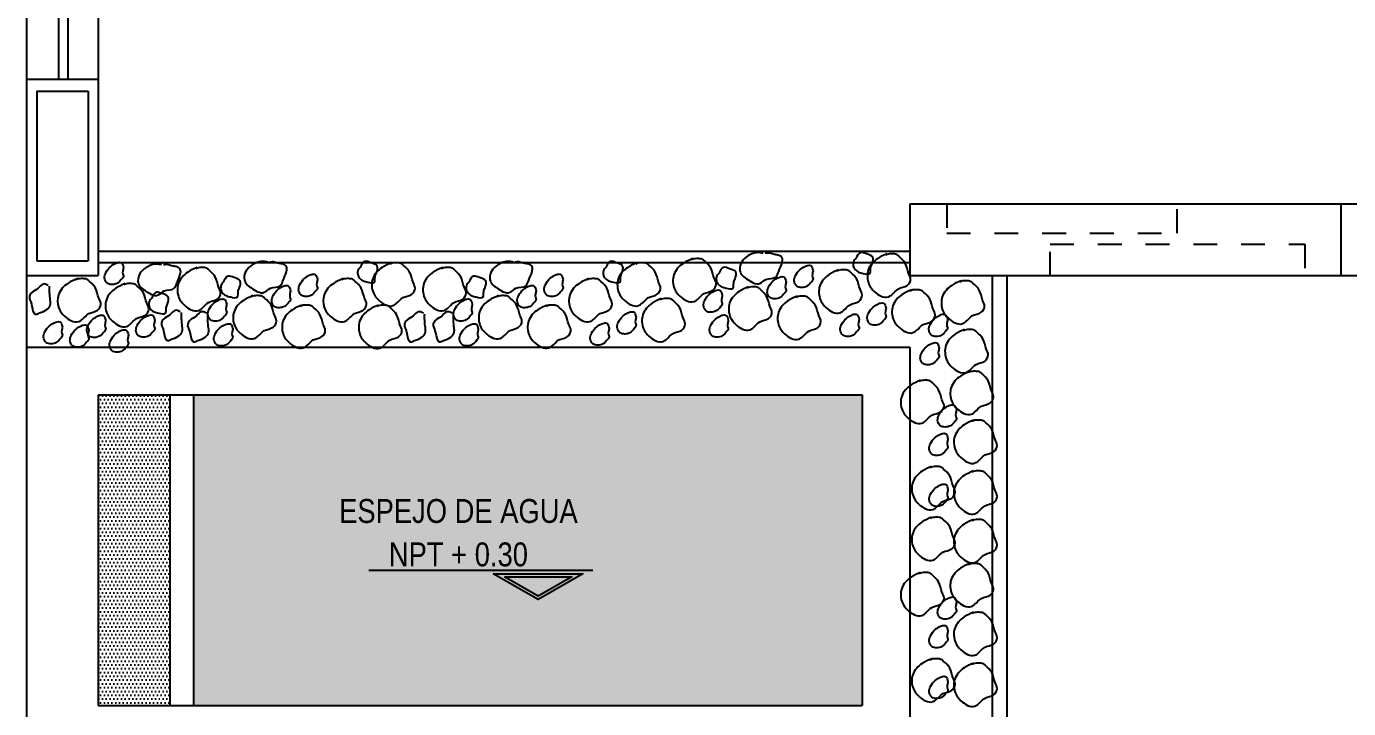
# Model space of a CAD drawing. Extents: x 152 to 700, y -120 to 84.
# Drawn here: x 204.89 to 210.42, y 24.35 to 27.2 of the extents above; entities that cross this region are included whole.
import ezdxf
from ezdxf.enums import TextEntityAlignment as Align

# ---------------------------------------------------------------- set-up
doc = ezdxf.new("R2010")
doc.units = 0
doc.header["$LTSCALE"] = 0.03
doc.linetypes.add('DASHED', pattern=[19.05, 12.7, -6.35])
doc.layers.get('0').update_dxf_attribs({"linetype": 'CONTINUOUS'})
for name, color, linetype in [('CALIDAD', 30, 'CONTINUOUS'), ('COTAS', 8, 'CONTINUOUS'), ('MUEBLES', 8, 'CONTINUOUS'), ('PROYECCIONES', 9, 'DASHED'), ('TEXTOS', 7, 'CONTINUOUS'), ('VENTANAS', 4, 'CONTINUOUS')]:
    doc.layers.add(name, color=color, linetype=linetype)
doc.styles.add('TEXTO1', font='', dxfattribs={"height": 0.1})
doc.styles.get('TEXTO1').set_extended_font_data('Technical')
pattern_1 = [(0, (60.591424, 99.173604), (0.0079375, 0.015875), [0, -0.015875])]

msp = doc.modelspace()

# ---------------------------------------------------------------- hatches: boundary and pattern name
at = {"layer": 'COTAS'}
msp.add_hatch(color=256, dxfattribs=at).paths.add_polyline_path([(206.8883, 24.898), (207.0292, 24.8167), (207.17, 24.898)])
at = {"layer": 'VENTANAS', "ltscale": 0.03}
h = msp.add_hatch(dxfattribs=at)
h.set_pattern_fill('DOTS', color=256, scale=0.01, style=0)
h.set_pattern_definition(pattern_1)
h.paths.add_polyline_path([(205.4863, 25.6596), (205.1863, 25.6596), (205.1863, 24.3596), (205.4863, 24.3596)])
h = msp.add_hatch(dxfattribs=at)
h.set_pattern_fill('DOTS', color=256, scale=0.01, style=0)
h.set_pattern_definition(pattern_1)
h.paths.add_polyline_path([(205.5863, 25.6596), (205.5863, 24.3596), (206.9613, 24.3596), (206.9613, 25.6596)])
h = msp.add_hatch(dxfattribs=at)
h.set_pattern_fill('DOTS', color=256, scale=0.01, style=0)
h.set_pattern_definition(pattern_1)
h.paths.add_polyline_path([(206.9613, 25.6596), (206.9613, 24.3596), (208.3863, 24.3596), (208.3863, 25.6596)])

# ---------------------------------------------------------------- linework, layer by layer
at = {"ltscale": 0.03}
for p, q in [((204.8863, 34.0697), (204.8863, 26.1596)), ((205.1863, 31.1596), (205.1863, 26.1596)), ((204.8863, 26.9823), (205.1863, 26.9823)), ((208.5863, 26.4596), (210.3919, 26.4596)), ((208.5863, 26.4596), (208.5863, 26.1596)), ((210.3919, 26.4596), (210.3919, 26.1596)), ((204.8863, 26.1596), (205.1863, 26.1596)), ((208.5863, 26.1596), (210.3919, 26.1596))]:
    msp.add_line(p, q, dxfattribs=at)
at = {"layer": 'CALIDAD', "ltscale": 0.03}
for p, q in [((204.9305, 26.9313), (205.1454, 26.9313)), ((204.9305, 26.9313), (204.9305, 26.2208)), ((205.1454, 26.9313), (205.1454, 26.2208)), ((204.9305, 26.2208), (205.1454, 26.2208))]:
    msp.add_line(p, q, dxfattribs=at)
at = {"layer": 'COTAS'}
msp.add_line((207.2585, 24.9249), (206.3204, 24.9249), dxfattribs=at)
for points in [[(206.8417, 24.9105), (207.2167, 24.9105), (207.0292, 24.8023)], [(206.8883, 24.898), (207.17, 24.898), (207.0292, 24.8167)]]:
    msp.add_lwpolyline(points, close=True, dxfattribs=at)
at = {"layer": 'MUEBLES', "ltscale": 0.03}
for p, q in [((204.8863, 26.1596), (204.8863, 23.8596)), ((204.8863, 25.8596), (208.5863, 25.8596)), ((208.5863, 25.8596), (208.5863, 24.1596)), ((205.1863, 25.6596), (205.1863, 24.3596)), ((205.1863, 25.6596), (208.3863, 25.6596)), ((205.4863, 25.6596), (205.4863, 24.3596)), ((205.5863, 25.6596), (205.5863, 24.3596)), ((208.3863, 25.6596), (208.3863, 24.3596)), ((205.1863, 24.3596), (208.3863, 24.3596))]:
    msp.add_line(p, q, dxfattribs=at)
for points, start_tangent in [([(207.9724, 26.253), (207.9555, 26.2559), (207.9076, 26.2418), (207.8823, 26.2165), (207.8739, 26.1856), (207.8823, 26.1631), (207.902, 26.1462), (207.9583, 26.1266), (207.9836, 26.1434), (208.0258, 26.1547), (208.0371, 26.1772), (208.0512, 26.2137), (208.0512, 26.2334), (208.0371, 26.2446), (208.0202, 26.2474), (208.0005, 26.253), (207.9808, 26.253)], (-0.70755, 0.706663)), ([(208.3603, 26.2308), (208.38, 26.2561), (208.4053, 26.2505), (208.4307, 26.2365), (208.4279, 26.2084), (208.4222, 26.1915), (208.4194, 26.169), (208.3913, 26.169), (208.3716, 26.1746), (208.3547, 26.1887), (208.3491, 26.2055), (208.3547, 26.2252), (208.3603, 26.2308)], (-0.894668, 0.446732)), ([(208.4911, 26.2506), (208.4517, 26.2309), (208.4123, 26.1831), (208.4151, 26.1241), (208.4376, 26.0932), (208.4967, 26.0707), (208.5108, 26.0791), (208.5389, 26.1044), (208.5755, 26.1185), (208.5896, 26.1438), (208.5811, 26.1691), (208.567, 26.2112), (208.5417, 26.2393), (208.5305, 26.2478), (208.5136, 26.2506), (208.4911, 26.2478), (208.4854, 26.2449)], (0.196367, 0.980531)), ([(205.2925, 26.1924), (205.2813, 26.2149), (205.27, 26.2149), (205.2616, 26.2121), (205.2391, 26.198), (205.2194, 26.1727), (205.2137, 26.1502), (205.225, 26.1277), (205.2447, 26.1221), (205.2672, 26.1277), (205.2869, 26.1474), (205.2925, 26.1587), (205.2897, 26.1671), (205.2897, 26.1783), (205.2925, 26.1924)], (-0.447678, 0.894195)), ([(205.452, 26.2048), (205.4351, 26.2076), (205.3873, 26.1935), (205.3619, 26.1682), (205.3535, 26.1373), (205.3619, 26.1148), (205.3816, 26.098), (205.4379, 26.0783), (205.4633, 26.0952), (205.5055, 26.1064), (205.5167, 26.1289), (205.5308, 26.1654), (205.5308, 26.1851), (205.5167, 26.1963), (205.4998, 26.1992), (205.4801, 26.2048), (205.4604, 26.2048)], (-0.70755, 0.706663)), ([(205.6012, 26.1935), (205.5618, 26.1739), (205.5224, 26.1261), (205.5252, 26.0671), (205.5477, 26.0361), (205.6068, 26.0137), (205.6209, 26.0221), (205.649, 26.0474), (205.6856, 26.0614), (205.6997, 26.0867), (205.6912, 26.112), (205.6771, 26.1542), (205.6518, 26.1823), (205.6406, 26.1907), (205.6237, 26.1935), (205.6012, 26.1907), (205.5955, 26.1879)], (0.196367, 0.980531)), ([(205.8967, 26.216), (205.8798, 26.2188), (205.8319, 26.2048), (205.8066, 26.1795), (205.7982, 26.1486), (205.8066, 26.1261), (205.8263, 26.1092), (205.8826, 26.0895), (205.9079, 26.1064), (205.9501, 26.1176), (205.9614, 26.1401), (205.9755, 26.1767), (205.9755, 26.1963), (205.9614, 26.2076), (205.9445, 26.2104), (205.9248, 26.216), (205.9051, 26.216)], (-0.70755, 0.706663)), ([(206.2846, 26.1938), (206.3043, 26.2191), (206.3296, 26.2135), (206.355, 26.1994), (206.3521, 26.1713), (206.3465, 26.1545), (206.3437, 26.132), (206.3156, 26.132), (206.2959, 26.1376), (206.279, 26.1517), (206.2733, 26.1685), (206.279, 26.1882), (206.2846, 26.1938)], (-0.894668, 0.446732)), ([(206.4153, 26.2135), (206.3759, 26.1939), (206.3365, 26.1461), (206.3394, 26.0871), (206.3619, 26.0561), (206.421, 26.0337), (206.435, 26.0421), (206.4632, 26.0674), (206.4998, 26.0814), (206.5138, 26.1067), (206.5054, 26.132), (206.4913, 26.1742), (206.466, 26.2023), (206.4547, 26.2107), (206.4379, 26.2135), (206.4153, 26.2107), (206.4097, 26.2079)], (0.196367, 0.980531)), ([(206.6297, 26.1935), (206.5903, 26.1739), (206.5509, 26.1261), (206.5538, 26.0671), (206.5763, 26.0361), (206.6354, 26.0137), (206.6494, 26.0221), (206.6776, 26.0474), (206.7142, 26.0614), (206.7282, 26.0867), (206.7198, 26.112), (206.7057, 26.1542), (206.6804, 26.1823), (206.6691, 26.1907), (206.6523, 26.1935), (206.6297, 26.1907), (206.6241, 26.1879)], (0.196367, 0.980531)), ([(206.9252, 26.216), (206.9084, 26.2188), (206.8605, 26.2048), (206.8352, 26.1795), (206.8267, 26.1486), (206.8352, 26.1261), (206.8549, 26.1092), (206.9112, 26.0895), (206.9365, 26.1064), (206.9787, 26.1176), (206.99, 26.1401), (207.004, 26.1767), (207.004, 26.1963), (206.99, 26.2076), (206.9731, 26.2104), (206.9534, 26.216), (206.9337, 26.216)], (-0.70755, 0.706663)), ([(207.3132, 26.1938), (207.3329, 26.2191), (207.3582, 26.2135), (207.3835, 26.1994), (207.3807, 26.1713), (207.3751, 26.1545), (207.3723, 26.132), (207.3441, 26.132), (207.3244, 26.1376), (207.3076, 26.1517), (207.3019, 26.1685), (207.3076, 26.1882), (207.3132, 26.1938)], (-0.894668, 0.446732)), ([(207.4439, 26.2135), (207.4045, 26.1939), (207.3651, 26.1461), (207.3679, 26.0871), (207.3905, 26.0561), (207.4496, 26.0337), (207.4636, 26.0421), (207.4918, 26.0674), (207.5284, 26.0814), (207.5424, 26.1067), (207.534, 26.132), (207.5199, 26.1742), (207.4946, 26.2023), (207.4833, 26.2107), (207.4664, 26.2135), (207.4439, 26.2107), (207.4383, 26.2079)], (0.196367, 0.980531)), ([(207.6769, 26.2306), (207.6375, 26.2109), (207.5981, 26.1631), (207.6009, 26.1041), (207.6234, 26.0732), (207.6825, 26.0507), (207.6966, 26.0591), (207.7247, 26.0844), (207.7613, 26.0985), (207.7754, 26.1237), (207.7669, 26.149), (207.7528, 26.1912), (207.7275, 26.2193), (207.7163, 26.2277), (207.6994, 26.2306), (207.6769, 26.2277), (207.6712, 26.2249)], (0.196367, 0.980531)), ([(207.7866, 26.1687), (207.8063, 26.194), (207.8316, 26.1884), (207.857, 26.1743), (207.8542, 26.1462), (207.8485, 26.1294), (207.8457, 26.1069), (207.8176, 26.1069), (207.7979, 26.1125), (207.781, 26.1266), (207.7754, 26.1434), (207.781, 26.1631), (207.7866, 26.1687)], (-0.894668, 0.446732)), ([(208.1808, 26.1795), (208.1696, 26.202), (208.1583, 26.202), (208.1499, 26.1992), (208.1274, 26.1851), (208.1077, 26.1598), (208.102, 26.1374), (208.1133, 26.1149), (208.133, 26.1092), (208.1555, 26.1149), (208.1752, 26.1345), (208.1808, 26.1458), (208.178, 26.1542), (208.178, 26.1655), (208.1808, 26.1795)], (-0.447678, 0.894195)), ([(205.0996, 26.1468), (205.0602, 26.1271), (205.0208, 26.0793), (205.0236, 26.0203), (205.0461, 25.9894), (205.1052, 25.9669), (205.1193, 25.9753), (205.1474, 26.0006), (205.184, 26.0147), (205.1981, 26.04), (205.1896, 26.0653), (205.1756, 26.1074), (205.1502, 26.1355), (205.139, 26.144), (205.1221, 26.1468), (205.0996, 26.144), (205.0939, 26.1412)], (0.196367, 0.980531)), ([(205.7109, 26.1317), (205.7306, 26.157), (205.7559, 26.1514), (205.7813, 26.1373), (205.7785, 26.1092), (205.7728, 26.0924), (205.77, 26.0699), (205.7419, 26.0699), (205.7222, 26.0755), (205.7053, 26.0895), (205.6997, 26.1064), (205.7053, 26.1261), (205.7109, 26.1317)], (-0.894668, 0.446732)), ([(206.1051, 26.1425), (206.0939, 26.165), (206.0826, 26.165), (206.0742, 26.1622), (206.0517, 26.1481), (206.032, 26.1228), (206.0263, 26.1003), (206.0376, 26.0778), (206.0573, 26.0722), (206.0798, 26.0778), (206.0995, 26.0975), (206.1051, 26.1088), (206.1023, 26.1172), (206.1023, 26.1284), (206.1051, 26.1425)], (-0.447678, 0.894195)), ([(206.2124, 26.1468), (206.173, 26.1271), (206.1336, 26.0793), (206.1364, 26.0203), (206.1589, 25.9894), (206.218, 25.9669), (206.2321, 25.9753), (206.2602, 26.0006), (206.2968, 26.0147), (206.3109, 26.04), (206.3025, 26.0653), (206.2884, 26.1074), (206.2631, 26.1355), (206.2518, 26.144), (206.2349, 26.1468), (206.2124, 26.144), (206.2068, 26.1412)], (0.196367, 0.980531)), ([(206.7395, 26.1317), (206.7592, 26.157), (206.7845, 26.1514), (206.8099, 26.1373), (206.807, 26.1092), (206.8014, 26.0924), (206.7986, 26.0699), (206.7705, 26.0699), (206.7508, 26.0755), (206.7339, 26.0895), (206.7282, 26.1064), (206.7339, 26.1261), (206.7395, 26.1317)], (-0.894668, 0.446732)), ([(207.1337, 26.1425), (207.1225, 26.165), (207.1112, 26.165), (207.1028, 26.1622), (207.0803, 26.1481), (207.0606, 26.1228), (207.0549, 26.1003), (207.0662, 26.0778), (207.0859, 26.0722), (207.1084, 26.0778), (207.1281, 26.0975), (207.1337, 26.1088), (207.1309, 26.1172), (207.1309, 26.1284), (207.1337, 26.1425)], (-0.447678, 0.894195)), ([(207.241, 26.1468), (207.2016, 26.1271), (207.1622, 26.0793), (207.165, 26.0203), (207.1875, 25.9894), (207.2466, 25.9669), (207.2607, 25.9753), (207.2888, 26.0006), (207.3254, 26.0147), (207.3395, 26.04), (207.331, 26.0653), (207.317, 26.1074), (207.2916, 26.1355), (207.2804, 26.144), (207.2635, 26.1468), (207.241, 26.144), (207.2354, 26.1412)], (0.196367, 0.980531)), ([(208.0681, 26.1322), (208.0568, 26.1547), (208.0455, 26.1547), (208.0371, 26.1519), (208.0146, 26.1378), (207.9949, 26.1125), (207.9893, 26.09), (208.0005, 26.0675), (208.0202, 26.0619), (208.0427, 26.0675), (208.0624, 26.0872), (208.0681, 26.0985), (208.0652, 26.1069), (208.0652, 26.1181), (208.0681, 26.1322)], (-0.447678, 0.894195)), ([(208.2881, 26.1838), (208.2487, 26.1641), (208.2093, 26.1164), (208.2121, 26.0573), (208.2346, 26.0264), (208.2937, 26.0039), (208.3078, 26.0124), (208.3359, 26.0377), (208.3725, 26.0517), (208.3866, 26.077), (208.3782, 26.1023), (208.3641, 26.1445), (208.3388, 26.1726), (208.3275, 26.181), (208.3106, 26.1838), (208.2881, 26.181), (208.2825, 26.1782)], (0.196367, 0.980531)), ([(208.801, 26.1381), (208.7616, 26.1185), (208.7222, 26.0707), (208.725, 26.0117), (208.7476, 25.9807), (208.8067, 25.9583), (208.8207, 25.9667), (208.8489, 25.992), (208.8855, 26.006), (208.8995, 26.0313), (208.8911, 26.0566), (208.877, 26.0988), (208.8517, 26.1269), (208.8404, 26.1353), (208.8235, 26.1381), (208.801, 26.1353), (208.7954, 26.1325)], (0.196367, 0.980531)), ([(204.9778, 26.1185), (204.9553, 26.1241), (204.9356, 26.1072), (204.9075, 26.0876), (204.899, 26.0735), (204.9075, 26.0398), (204.9244, 25.9976), (204.9413, 26.0032), (204.9722, 26.0173), (204.9863, 26.037), (204.9863, 26.0566), (204.9835, 26.0876), (204.9835, 26.1157)], (-1, 0)), ([(205.3, 26.1261), (205.2606, 26.1064), (205.2212, 26.0586), (205.224, 25.9996), (205.2466, 25.9687), (205.3057, 25.9462), (205.3197, 25.9546), (205.3479, 25.9799), (205.3845, 25.994), (205.3985, 26.0193), (205.3901, 26.0446), (205.376, 26.0867), (205.3507, 26.1148), (205.3394, 26.1233), (205.3225, 26.1261), (205.3, 26.1233), (205.2944, 26.1205)], (0.196367, 0.980531)), ([(205.4098, 26.0642), (205.4295, 26.0895), (205.4548, 26.0839), (205.4801, 26.0699), (205.4773, 26.0418), (205.4717, 26.0249), (205.4689, 26.0024), (205.4407, 26.0024), (205.421, 26.008), (205.4042, 26.0221), (205.3985, 26.0389), (205.4042, 26.0586), (205.4098, 26.0642)], (-0.894668, 0.446732)), ([(205.9923, 26.0952), (205.9811, 26.1176), (205.9698, 26.1176), (205.9614, 26.1148), (205.9389, 26.1008), (205.9192, 26.0755), (205.9135, 26.053), (205.9248, 26.0305), (205.9445, 26.0249), (205.967, 26.0305), (205.9867, 26.0502), (205.9923, 26.0614), (205.9895, 26.0699), (205.9895, 26.0811), (205.9923, 26.0952)], (-0.447678, 0.894195)), ([(207.0209, 26.0952), (207.0097, 26.1176), (206.9984, 26.1176), (206.99, 26.1148), (206.9675, 26.1008), (206.9478, 26.0755), (206.9421, 26.053), (206.9534, 26.0305), (206.9731, 26.0249), (206.9956, 26.0305), (207.0153, 26.0502), (207.0209, 26.0614), (207.0181, 26.0699), (207.0181, 26.0811), (207.0209, 26.0952)], (-0.447678, 0.894195)), ([(207.8007, 26.076), (207.7894, 26.0985), (207.7782, 26.0985), (207.7697, 26.0956), (207.7472, 26.0816), (207.7275, 26.0563), (207.7219, 26.0338), (207.7331, 26.0113), (207.7528, 26.0057), (207.7754, 26.0113), (207.7951, 26.031), (207.8007, 26.0422), (207.7979, 26.0507), (207.7979, 26.0619), (207.8007, 26.076)], (-0.447678, 0.894195)), ([(207.9105, 26.1125), (207.8711, 26.0928), (207.8316, 26.045), (207.8345, 25.986), (207.857, 25.9551), (207.9161, 25.9326), (207.9302, 25.9411), (207.9583, 25.9663), (207.9949, 25.9804), (208.009, 26.0057), (208.0005, 26.031), (207.9864, 26.0732), (207.9611, 26.1013), (207.9499, 26.1097), (207.933, 26.1125), (207.9105, 26.1097), (207.9048, 26.1069)], (0.196367, 0.980531)), ([(208.5939, 26.1005), (208.5545, 26.0808), (208.5151, 26.0331), (208.5179, 25.974), (208.5404, 25.9431), (208.5995, 25.9206), (208.6136, 25.9291), (208.6417, 25.9544), (208.6783, 25.9684), (208.6924, 25.9937), (208.684, 26.019), (208.6699, 26.0612), (208.6446, 26.0893), (208.6333, 26.0977), (208.6164, 26.1005), (208.5939, 26.0977), (208.5883, 26.0949)], (0.196367, 0.980531)), ([(205.725, 26.0389), (205.7137, 26.0614), (205.7025, 26.0614), (205.694, 26.0586), (205.6715, 26.0446), (205.6518, 26.0193), (205.6462, 25.9968), (205.6574, 25.9743), (205.6771, 25.9687), (205.6997, 25.9743), (205.7194, 25.994), (205.725, 26.0052), (205.7222, 26.0137), (205.7222, 26.0249), (205.725, 26.0389)], (-0.447678, 0.894195)), ([(205.8347, 26.0755), (205.7953, 26.0558), (205.7559, 26.008), (205.7588, 25.949), (205.7813, 25.9181), (205.8404, 25.8956), (205.8544, 25.904), (205.8826, 25.9293), (205.9192, 25.9434), (205.9332, 25.9687), (205.9248, 25.994), (205.9107, 26.0361), (205.8854, 26.0642), (205.8741, 26.0727), (205.8573, 26.0755), (205.8347, 26.0727), (205.8291, 26.0699)], (0.196367, 0.980531)), ([(206.0396, 26.0363), (206.0002, 26.0167), (205.9608, 25.9689), (205.9636, 25.9099), (205.9861, 25.8789), (206.0452, 25.8565), (206.0593, 25.8649), (206.0874, 25.8902), (206.124, 25.9042), (206.1381, 25.9295), (206.1297, 25.9548), (206.1156, 25.997), (206.0903, 26.0251), (206.079, 26.0335), (206.0621, 26.0363), (206.0396, 26.0335), (206.034, 26.0307)], (0.196367, 0.980531)), ([(206.3607, 26.0357), (206.3213, 26.0161), (206.2819, 25.9683), (206.2847, 25.9093), (206.3072, 25.8783), (206.3663, 25.8558), (206.3804, 25.8643), (206.4085, 25.8896), (206.4451, 25.9036), (206.4592, 25.9289), (206.4507, 25.9542), (206.4367, 25.9964), (206.4113, 26.0245), (206.4001, 26.0329), (206.3832, 26.0357), (206.3607, 26.0329), (206.355, 26.0301)], (0.196367, 0.980531)), ([(206.7536, 26.0389), (206.7423, 26.0614), (206.7311, 26.0614), (206.7226, 26.0586), (206.7001, 26.0446), (206.6804, 26.0193), (206.6748, 25.9968), (206.686, 25.9743), (206.7057, 25.9687), (206.7282, 25.9743), (206.7479, 25.994), (206.7536, 26.0052), (206.7508, 26.0137), (206.7508, 26.0249), (206.7536, 26.0389)], (-0.447678, 0.894195)), ([(206.8633, 26.0755), (206.8239, 26.0558), (206.7845, 26.008), (206.7873, 25.949), (206.8099, 25.9181), (206.869, 25.8956), (206.883, 25.904), (206.9112, 25.9293), (206.9478, 25.9434), (206.9618, 25.9687), (206.9534, 25.994), (206.9393, 26.0361), (206.914, 26.0642), (206.9027, 26.0727), (206.8858, 26.0755), (206.8633, 26.0727), (206.8577, 26.0699)], (0.196367, 0.980531)), ([(207.0682, 26.0363), (207.0288, 26.0167), (206.9894, 25.9689), (206.9922, 25.9099), (207.0147, 25.8789), (207.0738, 25.8565), (207.0879, 25.8649), (207.116, 25.8902), (207.1526, 25.9042), (207.1667, 25.9295), (207.1582, 25.9548), (207.1442, 25.997), (207.1188, 26.0251), (207.1076, 26.0335), (207.0907, 26.0363), (207.0682, 26.0335), (207.0626, 26.0307)], (0.196367, 0.980531)), ([(207.5468, 26.0635), (207.5074, 26.0438), (207.468, 25.996), (207.4708, 25.937), (207.4933, 25.9061), (207.5524, 25.8836), (207.5665, 25.892), (207.5946, 25.9173), (207.6312, 25.9314), (207.6453, 25.9567), (207.6368, 25.982), (207.6228, 26.0241), (207.5974, 26.0523), (207.5862, 26.0607), (207.5693, 26.0635), (207.5468, 26.0607), (207.5412, 26.0579)], (0.196367, 0.980531)), ([(208.1153, 26.0734), (208.0759, 26.0537), (208.0365, 26.0059), (208.0393, 25.9469), (208.0618, 25.916), (208.1209, 25.8935), (208.135, 25.9019), (208.1632, 25.9272), (208.1997, 25.9413), (208.2138, 25.9666), (208.2054, 25.9918), (208.1913, 26.034), (208.166, 26.0621), (208.1547, 26.0705), (208.1378, 26.0734), (208.1153, 26.0705), (208.1097, 26.0677)], (0.196367, 0.980531)), ([(208.4866, 26.0222), (208.4754, 26.0447), (208.4641, 26.0447), (208.4557, 26.0419), (208.4332, 26.0278), (208.4135, 26.0025), (208.4078, 25.98), (208.4191, 25.9575), (208.4388, 25.9519), (208.4613, 25.9575), (208.481, 25.9772), (208.4866, 25.9885), (208.4838, 25.9969), (208.4838, 26.0081), (208.4866, 26.0222)], (-0.447678, 0.894195)), ([(205.2182, 25.9709), (205.207, 25.9934), (205.1957, 25.9934), (205.1873, 25.9906), (205.1647, 25.9765), (205.145, 25.9512), (205.1394, 25.9287), (205.1507, 25.9063), (205.1704, 25.9006), (205.1929, 25.9063), (205.2126, 25.9259), (205.2182, 25.9372), (205.2154, 25.9456), (205.2154, 25.9569), (205.2182, 25.9709)], (-0.447678, 0.894195)), ([(205.4239, 25.9715), (205.4126, 25.994), (205.4013, 25.994), (205.3929, 25.9912), (205.3704, 25.9771), (205.3507, 25.9518), (205.3451, 25.9293), (205.3563, 25.9068), (205.376, 25.9012), (205.3985, 25.9068), (205.4182, 25.9265), (205.4239, 25.9378), (205.421, 25.9462), (205.421, 25.9574), (205.4239, 25.9715)], (-0.447678, 0.894195)), ([(205.5308, 26.008), (205.5083, 26.0137), (205.4886, 25.9968), (205.4604, 25.9771), (205.452, 25.9631), (205.4604, 25.9293), (205.4773, 25.8872), (205.4942, 25.8928), (205.5252, 25.9068), (205.5392, 25.9265), (205.5392, 25.9462), (205.5364, 25.9771), (205.5364, 26.0052)], (-1, 0)), ([(205.6406, 26.0024), (205.618, 26.008), (205.5983, 25.9912), (205.5702, 25.9715), (205.5618, 25.9574), (205.5702, 25.9237), (205.5871, 25.8815), (205.604, 25.8872), (205.6349, 25.9012), (205.649, 25.9209), (205.649, 25.9406), (205.6462, 25.9715), (205.6462, 25.9996)], (-1, 0)), ([(206.5487, 26.0024), (206.5262, 26.008), (206.5065, 25.9912), (206.4783, 25.9715), (206.4699, 25.9574), (206.4783, 25.9237), (206.4952, 25.8815), (206.5121, 25.8872), (206.543, 25.9012), (206.5571, 25.9209), (206.5571, 25.9406), (206.5543, 25.9715), (206.5543, 25.9996)], (-1, 0)), ([(206.6691, 26.0024), (206.6466, 26.008), (206.6269, 25.9912), (206.5988, 25.9715), (206.5903, 25.9574), (206.5988, 25.9237), (206.6157, 25.8815), (206.6326, 25.8872), (206.6635, 25.9012), (206.6776, 25.9209), (206.6776, 25.9406), (206.6748, 25.9715), (206.6748, 25.9996)], (-1, 0)), ([(207.4395, 25.9852), (207.4283, 26.0076), (207.417, 26.0076), (207.4086, 26.0048), (207.3861, 25.9908), (207.3664, 25.9655), (207.3607, 25.943), (207.372, 25.9205), (207.3917, 25.9149), (207.4142, 25.9205), (207.4339, 25.9402), (207.4395, 25.9514), (207.4367, 25.9599), (207.4367, 25.9711), (207.4395, 25.9852)], (-0.447678, 0.894195)), ([(207.826, 25.972), (207.8148, 25.9945), (207.8035, 25.9945), (207.7951, 25.9916), (207.7725, 25.9776), (207.7528, 25.9523), (207.7472, 25.9298), (207.7585, 25.9073), (207.7782, 25.9017), (207.8007, 25.9073), (207.8204, 25.927), (207.826, 25.9382), (207.8232, 25.9467), (207.8232, 25.9579), (207.826, 25.972)], (-0.447678, 0.894195)), ([(208.3739, 25.9749), (208.3626, 25.9973), (208.3513, 25.9973), (208.3429, 25.9945), (208.3204, 25.9805), (208.3007, 25.9552), (208.295, 25.9327), (208.3063, 25.9102), (208.326, 25.9046), (208.3485, 25.9102), (208.3682, 25.9299), (208.3739, 25.9411), (208.371, 25.9496), (208.371, 25.9608), (208.3739, 25.9749)], (-0.447678, 0.894195)), ([(208.7445, 25.9749), (208.7333, 25.9973), (208.722, 25.9973), (208.7136, 25.9945), (208.691, 25.9805), (208.6713, 25.9552), (208.6657, 25.9327), (208.677, 25.9102), (208.6967, 25.9046), (208.7192, 25.9102), (208.7389, 25.9299), (208.7445, 25.9411), (208.7417, 25.9496), (208.7417, 25.9608), (208.7445, 25.9749)], (-0.447678, 0.894195)), ([(205.0368, 25.9439), (205.0255, 25.9664), (205.0143, 25.9664), (205.0058, 25.9636), (204.9833, 25.9495), (204.9636, 25.9242), (204.958, 25.9017), (204.9692, 25.8792), (204.9889, 25.8736), (205.0115, 25.8792), (205.0312, 25.8989), (205.0368, 25.9102), (205.034, 25.9186), (205.034, 25.9298), (205.0368, 25.9439)], (-0.447678, 0.894195)), ([(205.1474, 25.9301), (205.1361, 25.9526), (205.1249, 25.9526), (205.1164, 25.9497), (205.0939, 25.9357), (205.0742, 25.9104), (205.0686, 25.8879), (205.0798, 25.8654), (205.0995, 25.8598), (205.122, 25.8654), (205.1417, 25.8851), (205.1474, 25.8963), (205.1446, 25.9048), (205.1446, 25.916), (205.1474, 25.9301)], (-0.447678, 0.894195)), ([(205.3133, 25.9094), (205.302, 25.9318), (205.2907, 25.9318), (205.2823, 25.929), (205.2598, 25.915), (205.2401, 25.8897), (205.2345, 25.8672), (205.2457, 25.8447), (205.2654, 25.8391), (205.2879, 25.8447), (205.3076, 25.8644), (205.3133, 25.8756), (205.3104, 25.8841), (205.3104, 25.8953), (205.3133, 25.9094)], (-0.447678, 0.894195)), ([(205.7503, 25.935), (205.7391, 25.9574), (205.7278, 25.9574), (205.7194, 25.9546), (205.6968, 25.9406), (205.6771, 25.9153), (205.6715, 25.8928), (205.6828, 25.8703), (205.7025, 25.8647), (205.725, 25.8703), (205.7447, 25.89), (205.7503, 25.9012), (205.7475, 25.9097), (205.7475, 25.9209), (205.7503, 25.935)], (-0.447678, 0.894195)), ([(206.7789, 25.935), (206.7676, 25.9574), (206.7564, 25.9574), (206.7479, 25.9546), (206.7254, 25.9406), (206.7057, 25.9153), (206.7001, 25.8928), (206.7114, 25.8703), (206.7311, 25.8647), (206.7536, 25.8703), (206.7733, 25.89), (206.7789, 25.9012), (206.7761, 25.9097), (206.7761, 25.9209), (206.7789, 25.935)], (-0.447678, 0.894195)), ([(207.3267, 25.9378), (207.3155, 25.9603), (207.3042, 25.9603), (207.2958, 25.9575), (207.2733, 25.9435), (207.2536, 25.9182), (207.2479, 25.8957), (207.2592, 25.8732), (207.2789, 25.8676), (207.3014, 25.8732), (207.3211, 25.8929), (207.3267, 25.9041), (207.3239, 25.9125), (207.3239, 25.9238), (207.3267, 25.9378)], (-0.447678, 0.894195)), ([(208.8163, 25.9339), (208.7769, 25.9143), (208.7375, 25.8665), (208.7403, 25.8075), (208.7628, 25.7765), (208.8219, 25.754), (208.836, 25.7625), (208.8641, 25.7878), (208.9007, 25.8018), (208.9148, 25.8271), (208.9064, 25.8524), (208.8923, 25.8946), (208.867, 25.9227), (208.8557, 25.9311), (208.8388, 25.9339), (208.8163, 25.9311), (208.8107, 25.9283)], (0.196367, 0.980531)), ([(208.709, 25.8556), (208.6978, 25.8781), (208.6865, 25.8781), (208.6781, 25.8753), (208.6556, 25.8612), (208.6359, 25.8359), (208.6302, 25.8134), (208.6415, 25.791), (208.6612, 25.7853), (208.6837, 25.791), (208.7034, 25.8106), (208.709, 25.8219), (208.7062, 25.8303), (208.7062, 25.8415), (208.709, 25.8556)], (-0.447678, 0.894195)), ([(208.8381, 25.7587), (208.7987, 25.739), (208.7593, 25.6912), (208.7621, 25.6322), (208.7846, 25.6013), (208.8437, 25.5788), (208.8578, 25.5872), (208.8859, 25.6125), (208.9225, 25.6266), (208.9366, 25.6519), (208.9282, 25.6772), (208.9141, 25.7194), (208.8888, 25.7475), (208.8775, 25.7559), (208.8606, 25.7587), (208.8381, 25.7559), (208.8325, 25.7531)], (0.196367, 0.980531)), ([(208.631, 25.7211), (208.5916, 25.7014), (208.5522, 25.6536), (208.555, 25.5946), (208.5775, 25.5637), (208.6366, 25.5412), (208.6507, 25.5496), (208.6788, 25.5749), (208.7154, 25.589), (208.7295, 25.6143), (208.721, 25.6396), (208.707, 25.6817), (208.6816, 25.7098), (208.6704, 25.7183), (208.6535, 25.7211), (208.631, 25.7183), (208.6253, 25.7155)], (0.196367, 0.980531)), ([(208.7816, 25.5954), (208.7703, 25.6179), (208.7591, 25.6179), (208.7506, 25.6151), (208.7281, 25.601), (208.7084, 25.5757), (208.7028, 25.5533), (208.714, 25.5308), (208.7337, 25.5251), (208.7562, 25.5308), (208.776, 25.5504), (208.7816, 25.5617), (208.7788, 25.5701), (208.7788, 25.5814), (208.7816, 25.5954)], (-0.447678, 0.894195)), ([(208.8534, 25.5545), (208.814, 25.5348), (208.7746, 25.487), (208.7774, 25.428), (208.7999, 25.3971), (208.859, 25.3746), (208.8731, 25.383), (208.9012, 25.4083), (208.9378, 25.4224), (208.9519, 25.4477), (208.9434, 25.473), (208.9294, 25.5151), (208.904, 25.5432), (208.8928, 25.5517), (208.8759, 25.5545), (208.8534, 25.5517), (208.8477, 25.5489)], (0.196367, 0.980531)), ([(208.7461, 25.4762), (208.7349, 25.4986), (208.7236, 25.4986), (208.7152, 25.4958), (208.6926, 25.4818), (208.6729, 25.4565), (208.6673, 25.434), (208.6786, 25.4115), (208.6983, 25.4059), (208.7208, 25.4115), (208.7405, 25.4312), (208.7461, 25.4424), (208.7433, 25.4509), (208.7433, 25.4621), (208.7461, 25.4762)], (-0.447678, 0.894195)), ([(208.6773, 25.3601), (208.6379, 25.3405), (208.5985, 25.2927), (208.6013, 25.2337), (208.6238, 25.2027), (208.6829, 25.1803), (208.697, 25.1887), (208.7251, 25.214), (208.7617, 25.228), (208.7758, 25.2533), (208.7674, 25.2786), (208.7533, 25.3208), (208.728, 25.3489), (208.7167, 25.3573), (208.6998, 25.3601), (208.6773, 25.3573), (208.6717, 25.3545)], (0.196367, 0.980531)), ([(208.8534, 25.3416), (208.814, 25.322), (208.7746, 25.2742), (208.7774, 25.2152), (208.7999, 25.1842), (208.859, 25.1618), (208.8731, 25.1702), (208.9012, 25.1955), (208.9378, 25.2095), (208.9519, 25.2348), (208.9434, 25.2601), (208.9294, 25.3023), (208.904, 25.3304), (208.8928, 25.3388), (208.8759, 25.3416), (208.8534, 25.3388), (208.8477, 25.336)], (0.196367, 0.980531)), ([(208.7461, 25.2633), (208.7349, 25.2858), (208.7236, 25.2858), (208.7152, 25.283), (208.6926, 25.2689), (208.6729, 25.2436), (208.6673, 25.2211), (208.6786, 25.1987), (208.6983, 25.193), (208.7208, 25.1987), (208.7405, 25.2183), (208.7461, 25.2296), (208.7433, 25.238), (208.7433, 25.2492), (208.7461, 25.2633)], (-0.447678, 0.894195)), ([(208.6773, 25.1473), (208.6379, 25.1276), (208.5985, 25.0798), (208.6013, 25.0208), (208.6238, 24.9899), (208.6829, 24.9674), (208.697, 24.9758), (208.7251, 25.0011), (208.7617, 25.0152), (208.7758, 25.0405), (208.7674, 25.0658), (208.7533, 25.1079), (208.728, 25.136), (208.7167, 25.1445), (208.6998, 25.1473), (208.6773, 25.1445), (208.6717, 25.1417)], (0.196367, 0.980531)), ([(208.8534, 25.138), (208.814, 25.1184), (208.7746, 25.0706), (208.7774, 25.0116), (208.7999, 24.9806), (208.859, 24.9581), (208.8731, 24.9666), (208.9012, 24.9919), (208.9378, 25.0059), (208.9519, 25.0312), (208.9434, 25.0565), (208.9294, 25.0987), (208.904, 25.1268), (208.8928, 25.1352), (208.8759, 25.138), (208.8534, 25.1352), (208.8477, 25.1324)], (0.196367, 0.980531)), ([(208.8381, 24.9535), (208.7987, 24.9339), (208.7593, 24.8861), (208.7621, 24.8271), (208.7846, 24.7961), (208.8437, 24.7737), (208.8578, 24.7821), (208.8859, 24.8074), (208.9225, 24.8214), (208.9366, 24.8467), (208.9282, 24.872), (208.9141, 24.9142), (208.8888, 24.9423), (208.8775, 24.9507), (208.8606, 24.9535), (208.8381, 24.9507), (208.8325, 24.9479)], (0.196367, 0.980531)), ([(208.631, 24.9159), (208.5916, 24.8962), (208.5522, 24.8485), (208.555, 24.7894), (208.5775, 24.7585), (208.6366, 24.736), (208.6507, 24.7445), (208.6788, 24.7698), (208.7154, 24.7838), (208.7295, 24.8091), (208.721, 24.8344), (208.707, 24.8766), (208.6816, 24.9047), (208.6704, 24.9131), (208.6535, 24.9159), (208.631, 24.9131), (208.6253, 24.9103)], (0.196367, 0.980531)), ([(208.7816, 24.7903), (208.7703, 24.8127), (208.7591, 24.8127), (208.7506, 24.8099), (208.7281, 24.7959), (208.7084, 24.7706), (208.7028, 24.7481), (208.714, 24.7256), (208.7337, 24.72), (208.7562, 24.7256), (208.776, 24.7453), (208.7816, 24.7565), (208.7788, 24.765), (208.7788, 24.7762), (208.7816, 24.7903)], (-0.447678, 0.894195)), ([(208.8534, 24.7493), (208.814, 24.7297), (208.7746, 24.6819), (208.7774, 24.6229), (208.7999, 24.5919), (208.859, 24.5695), (208.8731, 24.5779), (208.9012, 24.6032), (208.9378, 24.6172), (208.9519, 24.6425), (208.9434, 24.6678), (208.9294, 24.71), (208.904, 24.7381), (208.8928, 24.7465), (208.8759, 24.7493), (208.8534, 24.7465), (208.8477, 24.7437)], (0.196367, 0.980531)), ([(208.7461, 24.671), (208.7349, 24.6935), (208.7236, 24.6935), (208.7152, 24.6907), (208.6926, 24.6766), (208.6729, 24.6513), (208.6673, 24.6288), (208.6786, 24.6064), (208.6983, 24.6007), (208.7208, 24.6064), (208.7405, 24.626), (208.7461, 24.6373), (208.7433, 24.6457), (208.7433, 24.657), (208.7461, 24.671)], (-0.447678, 0.894195)), ([(208.6773, 24.555), (208.6379, 24.5353), (208.5985, 24.4875), (208.6013, 24.4285), (208.6238, 24.3976), (208.6829, 24.3751), (208.697, 24.3835), (208.7251, 24.4088), (208.7617, 24.4229), (208.7758, 24.4482), (208.7674, 24.4735), (208.7533, 24.5156), (208.728, 24.5437), (208.7167, 24.5522), (208.6998, 24.555), (208.6773, 24.5522), (208.6717, 24.5494)], (0.196367, 0.980531)), ([(208.8534, 24.5365), (208.814, 24.5168), (208.7746, 24.469), (208.7774, 24.41), (208.7999, 24.3791), (208.859, 24.3566), (208.8731, 24.365), (208.9012, 24.3903), (208.9378, 24.4044), (208.9519, 24.4297), (208.9434, 24.455), (208.9294, 24.4971), (208.904, 24.5252), (208.8928, 24.5337), (208.8759, 24.5365), (208.8534, 24.5337), (208.8477, 24.5309)], (0.196367, 0.980531)), ([(208.7461, 24.4582), (208.7349, 24.4806), (208.7236, 24.4806), (208.7152, 24.4778), (208.6926, 24.4638), (208.6729, 24.4385), (208.6673, 24.416), (208.6786, 24.3935), (208.6983, 24.3879), (208.7208, 24.3935), (208.7405, 24.4132), (208.7461, 24.4244), (208.7433, 24.4329), (208.7433, 24.4441), (208.7461, 24.4582)], (-0.447678, 0.894195))]:
    msp.add_spline(points, degree=3, dxfattribs=dict(at, start_tangent=start_tangent))
at = {"layer": 'PROYECCIONES', "ltscale": 0.2}
for p, q in [((208.7407, 26.4596), (208.7407, 26.3373)), ((209.7066, 26.3373), (209.7066, 26.4596)), ((208.7407, 26.3373), (209.7066, 26.3373)), ((209.1738, 26.2909), (210.2406, 26.2909)), ((209.1738, 26.1596), (209.1738, 26.2909)), ((210.2406, 26.2909), (210.2406, 26.1596))]:
    msp.add_line(p, q, dxfattribs=at)
at = {"layer": 'PROYECCIONES', "ltscale": 0.6}
for p, q in [((210.3919, 26.4596), (212.8716, 26.4596)), ((210.3919, 26.1596), (212.8716, 26.1596))]:
    msp.add_line(p, q, dxfattribs=at)
at = {"layer": 'VENTANAS', "ltscale": 0.03}
for p, q in [((205.0212, 28.1365), (205.0212, 26.9823)), ((205.0597, 28.1365), (205.0597, 26.9823)), ((205.1863, 26.2618), (208.5863, 26.2618)), ((205.1863, 26.2143), (208.5863, 26.2143))]:
    msp.add_line(p, q, dxfattribs=at)
at = {"layer": 'VENTANAS', "ltscale": 0.8}
for p, q in [((208.9306, 26.1596), (208.9306, 23.8596)), ((208.992, 26.1596), (208.992, 23.8596))]:
    msp.add_line(p, q, dxfattribs=at)

# ---------------------------------------------------------------- texts
at = {"layer": 'TEXTOS', "style": 'TEXTO1'}
for s, p in [('ESPEJO DE AGUA', (206.6956, 25.1237)), ('NPT + 0.30', (206.6956, 24.9419))]:
    msp.add_text(s, height=0.1, dxfattribs=at).set_placement(p, align=Align.CENTER)

doc.saveas('drawing.dxf')
